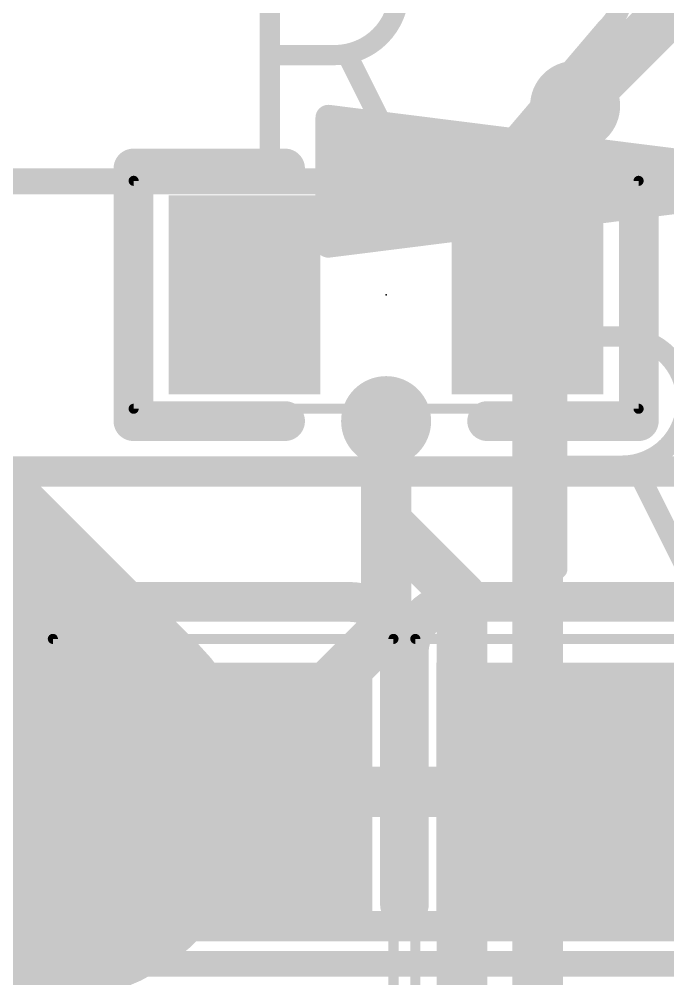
# Model space of a CAD drawing. Extents: x -5 to 103, y -6 to 58.
# Drawn here: x 12.126 to 15.386, y 24.12 to 28.945 of the extents above; entities that cross this region are included whole.
import ezdxf

# ---------------------------------------------------------------- set-up
doc = ezdxf.new("R2010")
doc.units = 0
for name, color, linetype in [('1', 12, 'CONTINUOUS'), ('16', 132, 'CONTINUOUS'), ('18', 110, 'CONTINUOUS'), ('21', 40, 'CONTINUOUS'), ('23', 53, 'CONTINUOUS'), ('25', 40, 'CONTINUOUS'), ('39', 12, 'CONTINUOUS'), ('51', 254, 'CONTINUOUS')]:
    doc.layers.add(name, color=color, linetype=linetype)

# ---------------------------------------------------------------- blocks, each defined once
blk = doc.blocks.new('RECT')
blk.add_solid([(-0.5, -0.5), (0.5, -0.5), (-0.5, 0.5), (0.5, 0.5)])
blk = doc.blocks.new('ROUNDV')
at = {"const_width": 0.5}
blk.add_lwpolyline([(0, -0.25, 1), (0, 0.25, 1), (0, -0.25)], format="xyb", dxfattribs=at)

msp = doc.modelspace()

# ---------------------------------------------------------------- linework, layer by layer
at = {"layer": '1'}
for points, const_width in [([(14.92, 28.509), (16.23, 29.819)], 0.254), ([(14.6812, 28.2702), (14.92, 28.509)], 0.254), ([(14.6812, 27.559), (14.6812, 28.2702)], 0.254), ([(12.278, 25.06), (10.3378, 27.0002)], 2.1082), ([(13.97, 26.924), (13.97, 25.879)], 0.254), ([(16.637, 26.67), (11.43, 26.67)], 0.1524), ([(13.151, 25.06), (13.97, 25.879)], 0.254), ([(13.151, 25.06), (12.278, 25.06)], 0.254), ([(13.151, 25.06), (14.973, 25.06)], 0.254), ([(11.43, 24.384), (17.018, 24.384)], 0.1524)]:
    msp.add_lwpolyline(points, dxfattribs=dict(at, const_width=const_width))
for points, const_width in [([(14.8751, 28.5539, 1), (14.9649, 28.4641)], 0.127), ([(14.9649, 28.4641, 1), (14.8751, 28.5539)], 0.127), ([(14.7447, 28.2702, 1), (14.6177, 28.2702)], 0.127), ([(14.6363, 28.3151, 1), (14.7261, 28.2253)], 0.127), ([(14.6177, 27.559, 1), (14.7447, 27.559)], 0.127), ([(14.0335, 26.924, 1), (13.9065, 26.924)], 0.127), ([(14.0149, 25.8341, 1), (13.9251, 25.9239)], 0.127), ([(11.9053, 24.6873, 1), (12.6507, 25.4327)], 1.0541), ([(13.9065, 25.879, 1), (14.0335, 25.879)], 0.127), ([(12.278, 25.1235, 1), (12.278, 24.9965)], 0.127), ([(13.151, 25.1235, 1), (13.151, 24.9965)], 0.127), ([(13.151, 24.9965, 1), (13.151, 25.1235)], 0.127), ([(14.973, 24.9965, 1), (14.973, 25.1235)], 0.127), ([(13.1061, 25.1049, 1), (13.1959, 25.0151)], 0.127)]:
    msp.add_lwpolyline(points, format="xyb", dxfattribs=dict(at, const_width=const_width))
at = {"layer": '16', "const_width": 0.254}
for points in [[(14.732, 28.321), (14.92, 28.509)], [(14.732, 19.177), (14.732, 28.321)], [(13.97, 26.416), (13.97, 26.924)], [(14.351, 26.035), (13.97, 26.416)], [(14.351, 26.035), (14.351, 20.193)]]:
    msp.add_lwpolyline(points, dxfattribs=at)
at = {"layer": '16', "const_width": 0.127}
for points in [[(14.9649, 28.4641, 1), (14.8751, 28.5539)], [(14.7955, 28.321, 1), (14.6685, 28.321)], [(14.6871, 28.3659, 1), (14.7769, 28.2761)], [(14.0335, 26.924, 1), (13.9065, 26.924)], [(14.0149, 26.4609, 1), (13.9251, 26.3711)], [(13.9065, 26.416, 1), (14.0335, 26.416)], [(14.4145, 26.035, 1), (14.2875, 26.035)], [(14.3061, 25.9901, 1), (14.3959, 26.0799)]]:
    msp.add_lwpolyline(points, format="xyb", dxfattribs=at)
at = {"layer": '21', "const_width": 0.2}
for points in [[(13.462, 28.194), (12.7, 28.194)], [(12.7, 28.194), (12.7, 26.924)], [(14.478, 28.194), (15.24, 28.194)], [(15.24, 28.194), (15.24, 26.924)], [(12.7, 26.924), (13.462, 26.924)], [(15.24, 26.924), (14.478, 26.924)], [(13.786, 26.015), (12.516, 26.015)], [(15.608, 26.015), (14.338, 26.015)], [(12.262, 25.761), (12.262, 24.491)], [(14.04, 24.491), (14.04, 25.761)], [(14.084, 25.761), (14.084, 24.491)]]:
    msp.add_lwpolyline(points, dxfattribs=at)
at = {"layer": '21'}
for points, const_width in [([(12.7, 28.244, 1), (12.7, 28.144)], 0.1), ([(12.75, 28.194, 1), (12.65, 28.194)], 0.1), ([(13.462, 28.144, 1), (13.462, 28.244)], 0.1), ([(14.478, 28.244, 1), (14.478, 28.144)], 0.1), ([(15.29, 28.194, 1), (15.19, 28.194)], 0.1), ([(15.24, 28.144, 1), (15.24, 28.244)], 0.1), ([(12.7, 26.974, 1), (12.7, 26.874)], 0.1), ([(13.462, 26.874, 1), (13.462, 26.974)], 0.1), ([(14.478, 26.974, 1), (14.478, 26.874)], 0.1), ([(15.24, 26.874, 1), (15.24, 26.974)], 0.1), ([(12.65, 26.924, 1), (12.75, 26.924)], 0.1), ([(15.19, 26.924, 1), (15.29, 26.924)], 0.1), ([(12.516, 26.015, 0.4142), (12.262, 25.761)], 0.2), ([(12.516, 26.065, 1), (12.516, 25.965)], 0.1), ([(12.516, 25.965, 1), (12.516, 26.065)], 0.1), ([(14.04, 25.761, 0.4142), (13.786, 26.015)], 0.2), ([(13.786, 26.065, 1), (13.786, 25.965)], 0.1), ([(13.786, 25.965, 1), (13.786, 26.065)], 0.1), ([(14.338, 26.015, 0.4142), (14.084, 25.761)], 0.2), ([(14.338, 26.065, 1), (14.338, 25.965)], 0.1), ([(14.338, 25.965, 1), (14.338, 26.065)], 0.1), ([(12.312, 25.761, 1), (12.212, 25.761)], 0.1), ([(14.09, 25.761, 1), (13.99, 25.761)], 0.1), ([(14.134, 25.761, 1), (14.034, 25.761)], 0.1), ([(12.212, 25.761, 1), (12.312, 25.761)], 0.1), ([(13.99, 25.761, 1), (14.09, 25.761)], 0.1), ([(14.034, 25.761, 1), (14.134, 25.761)], 0.1), ([(12.212, 24.491, 1), (12.312, 24.491)], 0.1), ([(13.99, 24.491, 1), (14.09, 24.491)], 0.1), ([(14.034, 24.491, 1), (14.134, 24.491)], 0.1)]:
    msp.add_lwpolyline(points, format="xyb", dxfattribs=dict(at, const_width=const_width))
at = {"layer": '23'}
msp.add_point((13.97, 27.559), dxfattribs=at)
at = {"layer": '25', "const_width": 0.1016}
for points in [[(13.3858, 28.2448), (13.3858, 29.4132)], [(15.0732, 28.8939), (14.5214, 28.2448)], [(13.7104, 28.7641), (13.3858, 28.7641)], [(14.0349, 28.2448), (13.7753, 28.7641)], [(14.5214, 28.2448), (15.1705, 28.2448)]]:
    msp.add_lwpolyline(points, dxfattribs=at)
at = {"layer": '25'}
for points, const_width in [([(13.7104, 28.7641, 1), (13.7104, 29.4132)], 0.1016), ([(15.0732, 28.8939, 0.2053), (15.1705, 29.1211)], 0.1016), ([(15.0557, 28.9123, 1), (15.0907, 28.8755)], 0.0508), ([(15.0925, 28.8775, 1), (15.0538, 28.9104)], 0.0508), ([(13.3858, 28.7895, 1), (13.3858, 28.7387)], 0.0508), ([(13.7104, 28.7895, 1), (13.7104, 28.7387)], 0.0508), ([(13.7104, 28.7387, 1), (13.7104, 28.7895)], 0.0508), ([(13.798, 28.7754, 1), (13.7525, 28.7527)], 0.0508), ([(14.0122, 28.2334, 1), (14.0576, 28.2562)], 0.0508), ([(14.5214, 28.2702, 1), (14.5214, 28.2194)], 0.0508), ([(14.5021, 28.2613, 1), (14.5408, 28.2283)], 0.0508), ([(15.1705, 28.2194, 1), (15.1705, 28.2702)], 0.0508), ([(13.3604, 28.2448, 1), (13.4112, 28.2448)], 0.0508)]:
    msp.add_lwpolyline(points, format="xyb", dxfattribs=dict(at, const_width=const_width))
at = {"layer": '39', "const_width": 0.0508}
for points in [[(12.701, 28.132), (15.239, 28.132)], [(12.701, 26.986), (12.701, 28.132)], [(15.239, 28.132), (15.239, 26.986)], [(15.239, 26.986), (12.701, 26.986)], [(12.295, 22.391), (12.295, 25.829)], [(12.295, 25.829), (14.007, 25.829)], [(14.007, 25.829), (14.007, 22.391)], [(14.117, 22.391), (14.117, 25.829)], [(14.117, 25.829), (15.829, 25.829)]]:
    msp.add_lwpolyline(points, dxfattribs=at)
at = {"layer": '39', "const_width": 0.0254}
for points in [[(12.701, 28.1447, 1), (12.701, 28.1193)], [(12.7137, 28.132, 1), (12.6883, 28.132)], [(15.2517, 28.132, 1), (15.2263, 28.132)], [(15.239, 28.1193, 1), (15.239, 28.1447)], [(12.701, 26.9987, 1), (12.701, 26.9733)], [(12.6883, 26.986, 1), (12.7137, 26.986)], [(15.2263, 26.986, 1), (15.2517, 26.986)], [(15.239, 26.9733, 1), (15.239, 26.9987)], [(12.3077, 25.829, 1), (12.2823, 25.829)], [(12.295, 25.8417, 1), (12.295, 25.8163)], [(14.0197, 25.829, 1), (13.9943, 25.829)], [(14.007, 25.8163, 1), (14.007, 25.8417)], [(14.1297, 25.829, 1), (14.1043, 25.829)], [(14.117, 25.8417, 1), (14.117, 25.8163)]]:
    msp.add_lwpolyline(points, format="xyb", dxfattribs=at)
at = {"layer": '51'}
for points, const_width in [([(13.6841, 28.4815, 1), (13.6759, 28.417)], 0.065), ([(13.7125, 28.4492, 1), (13.6475, 28.4492)], 0.065), ([(13.6833, 28.4223, 1), (13.6767, 28.3577)], 0.065), ([(13.6817, 28.2925, 1), (13.6783, 28.2275)], 0.065), ([(13.6783, 28.0325, 1), (13.6817, 27.9675)], 0.065), ([(13.6767, 27.9023, 1), (13.6833, 27.8377)], 0.065), ([(13.6759, 27.843, 1), (13.6841, 27.7785)], 0.065), ([(13.6475, 27.8108, 1), (13.7125, 27.8108)], 0.065), ([(14.8562, 27.3492, 1), (14.8054, 27.3492)], 0.0508), ([(14.8308, 27.3746, 1), (14.8308, 27.3238)], 0.0508), ([(15.1554, 26.7001, 1), (15.1554, 27.3492)], 0.1016), ([(15.1554, 27.3746, 1), (15.1554, 27.3238)], 0.0508), ([(15.1554, 27.3238, 1), (15.1554, 27.3746)], 0.0508), ([(14.8308, 26.7255, 1), (14.8308, 26.6747)], 0.0508), ([(15.1554, 26.7255, 1), (15.1554, 26.6747)], 0.0508), ([(15.1554, 26.6747, 1), (15.1554, 26.7255)], 0.0508), ([(15.243, 26.7114, 1), (15.1975, 26.6887)], 0.0508), ([(14.8054, 26.1808, 1), (14.8562, 26.1808)], 0.0508)]:
    msp.add_lwpolyline(points, format="xyb", dxfattribs=dict(at, const_width=const_width))
for points, const_width in [([(16.215, 28.13), (13.68, 28.4492)], 0.13), ([(13.68, 28.4492), (13.68, 27.8108)], 0.13), ([(16.215, 28.13), (13.68, 28.39)], 0.13), ([(16.215, 28.13), (13.68, 28.26)], 0.13), ([(16.215, 28.13), (11.08, 28.13)], 0.13), ([(13.68, 27.8108), (16.215, 28.13)], 0.13), ([(13.68, 28), (16.215, 28.13)], 0.13), ([(13.68, 27.87), (16.215, 28.13)], 0.13), ([(14.8308, 26.1808), (14.8308, 27.3492)], 0.1016), ([(14.8308, 27.3492), (15.1554, 27.3492)], 0.1016), ([(15.1554, 26.7001), (14.8308, 26.7001)], 0.1016), ([(15.4799, 26.1808), (15.2203, 26.7001)], 0.1016), ([(16.28, 24.395), (8.83, 24.395)], 0.13), ([(16.28, 24.195), (8.83, 24.195)], 0.13)]:
    msp.add_lwpolyline(points, dxfattribs=dict(at, const_width=const_width))

# ---------------------------------------------------------------- block references
at = {"layer": '1', "xscale": 0.762, "yscale": 1.0008}
for p in [(13.2588, 27.559), (14.6812, 27.559)]:
    msp.add_blockref('RECT', p, dxfattribs=at)
at = {"layer": '1', "xscale": 1.3, "yscale": 1.5, "rotation": 270}
for p in [(13.151, 25.06), (14.973, 25.06)]:
    msp.add_blockref('RECT', p, dxfattribs=at)
at = {"layer": '18', "xscale": 0.4524, "yscale": 0.4524}
for p in [(14.92, 28.509), (14.92, 28.509), (13.97, 26.924), (13.97, 26.924)]:
    msp.add_blockref('ROUNDV', p, dxfattribs=at)

doc.saveas('drawing.dxf')
